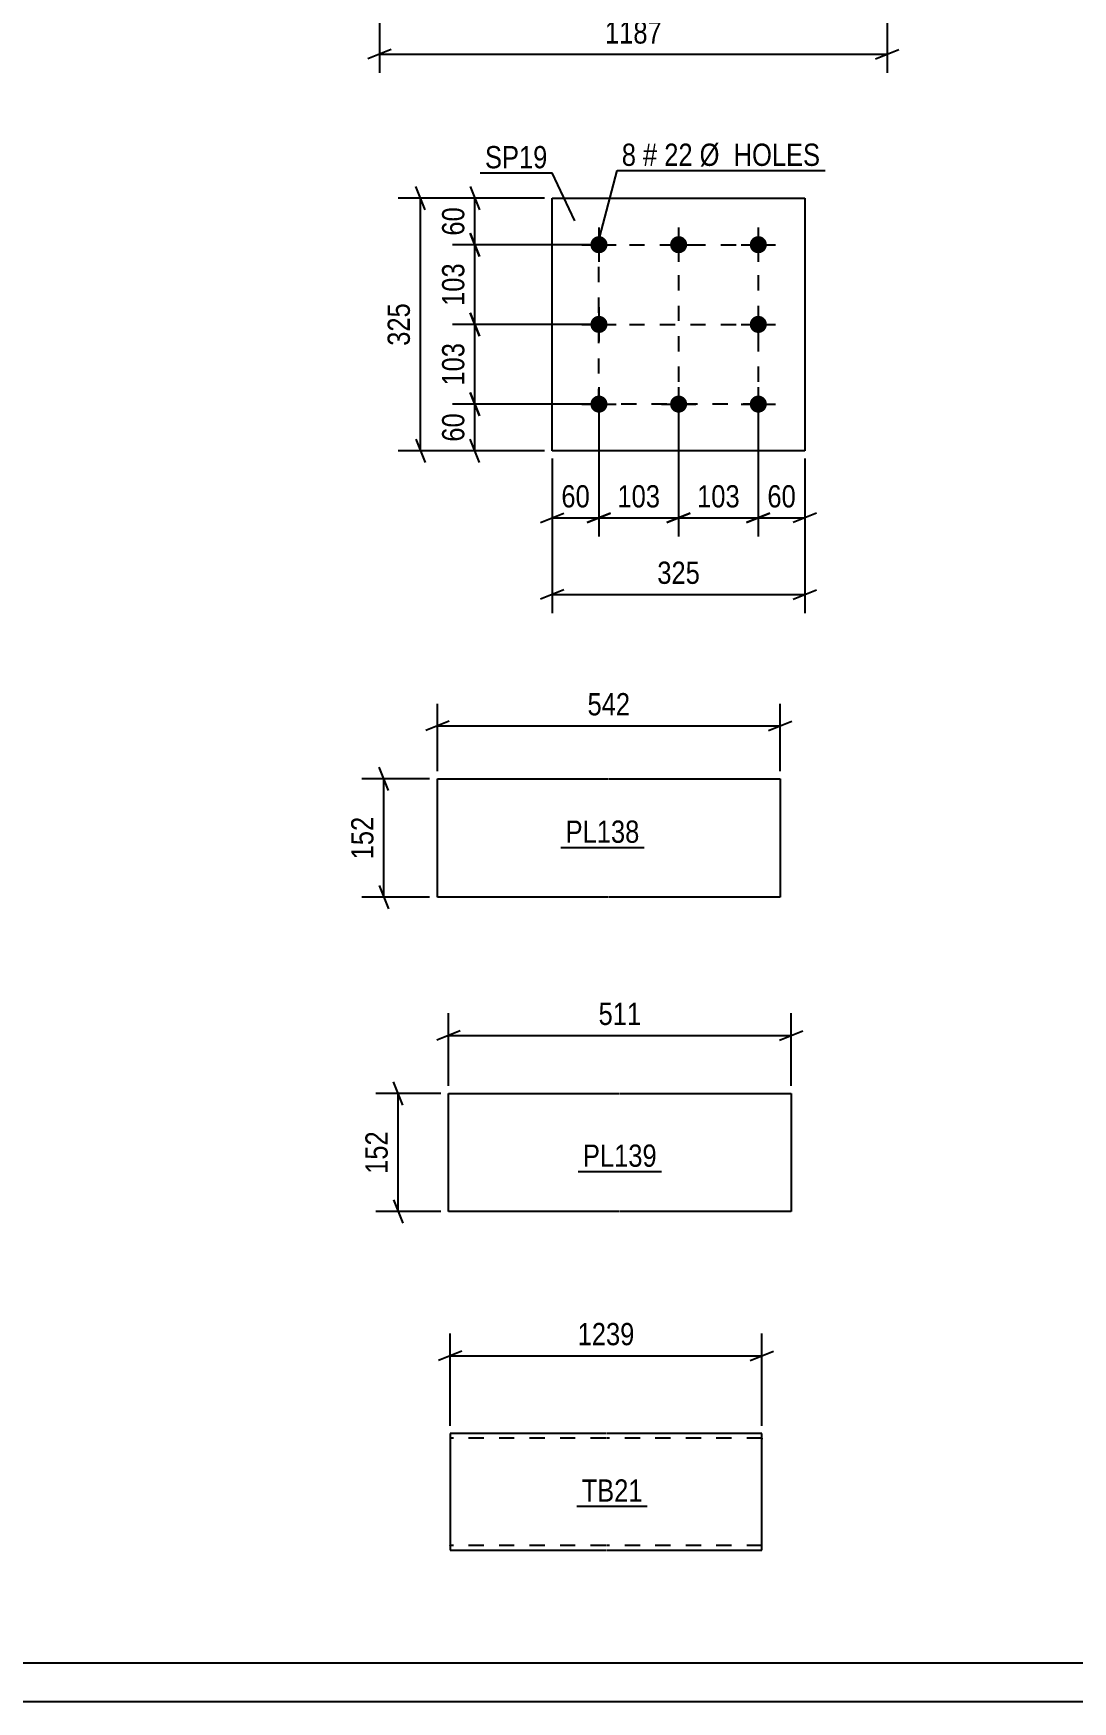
# Model space of a CAD drawing. Header units: millimetres. Extents: x 0 to 594, y 0 to 420.
# Drawn here: x 198.3 to 332, y 0 to 214.6 of the extents above; entities that cross this region are included whole.
import ezdxf

# ---------------------------------------------------------------- set-up
doc = ezdxf.new("R2010")
doc.units = ezdxf.units.MM
doc.linetypes.add('DXK_LINE_DOT2', pattern=[3.9198, 1.9599, -1.9599])
doc.styles.add('Arial Narrow', font='ARIALN.TTF', dxfattribs={"height": 0.2})

# ---------------------------------------------------------------- blocks, each defined once
blk = doc.blocks.new('Unknown-570386638-1132')
at = {"color": 5, "linetype": 'Continuous'}
for p, q in [((5, 5), (589, 5)), ((0, 0), (594, 0))]:
    blk.add_line(p, q, dxfattribs=at)
blk = doc.blocks.new('Part-570386638-8153 - 8137')
at = {"color": 2, "linetype": 'Continuous'}
for p, q in [((271.91, 34.49), (251.91, 34.49)), ((251.91, 34.49), (251.91, 19.58)), ((292.01, 34.49), (272.01, 34.49)), ((292.01, 20.69), (292.01, 34.49)), ((251.91, 19.58), (251.91, 19.49)), ((251.91, 19.49), (271.91, 19.49)), ((272.01, 19.49), (292.01, 19.49)), ((292.01, 19.49), (292.01, 20.69))]:
    blk.add_line(p, q, dxfattribs=at)
at = {"color": 7, "linetype": 'DXK_LINE_DOT2'}
for p, q in [((271.91, 33.89), (251.91, 33.89)), ((292.01, 33.89), (272.01, 33.89)), ((292.01, 33.89), (292.01, 33.84)), ((292.01, 33.84), (292.01, 33.89)), ((292.01, 33.74), (292.01, 33.84)), ((292.01, 33.84), (292.01, 33.74)), ((251.91, 20.09), (251.91, 20.13)), ((271.91, 20.09), (251.91, 20.09)), ((292.01, 20.09), (272.01, 20.09)), ((292.01, 20.13), (292.01, 20.46)), ((292.01, 20.09), (292.01, 20.13))]:
    blk.add_line(p, q, dxfattribs=at)
blk = doc.blocks.new('Bolt-570386638-8239 - 8205')
at = {"linetype": 'Continuous'}
for points in [[(271.04, 188.48, -1), (271.04, 186.28, -1)], [(281.29, 188.48, -1), (281.29, 186.28, -1)], [(291.54, 188.48, -1), (291.54, 186.28, -1)], [(271.04, 178.23, -1), (271.04, 176.03, -1)], [(291.54, 178.23, -1), (291.54, 176.03, -1)], [(271.04, 167.98, -1), (271.04, 165.78, -1)], [(281.29, 167.98, -1), (281.29, 165.78, -1)], [(291.54, 167.98, -1), (291.54, 165.78, -1)]]:
    blk.add_hatch(color=1, dxfattribs=at).paths.add_polyline_path(points)
at = {"color": 1, "linetype": 'Continuous'}
for p, q in [((271.04, 189.58), (271.04, 185.18)), ((281.29, 189.58), (281.29, 185.18)), ((291.54, 189.58), (291.54, 185.18)), ((268.84, 187.38), (273.24, 187.38)), ((279.09, 187.38), (283.49, 187.38)), ((289.34, 187.38), (293.74, 187.38)), ((271.04, 179.33), (271.04, 174.93)), ((291.54, 179.33), (291.54, 174.93)), ((268.84, 177.13), (273.24, 177.13)), ((289.34, 177.13), (293.74, 177.13)), ((271.04, 169.08), (271.04, 164.68)), ((281.29, 169.08), (281.29, 164.68)), ((291.54, 169.08), (291.54, 164.68)), ((268.84, 166.88), (273.24, 166.88)), ((279.09, 166.88), (283.49, 166.88)), ((289.34, 166.88), (293.74, 166.88))]:
    blk.add_line(p, q, dxfattribs=at)
blk = doc.blocks.new('Part-570386638-8254 - 8205')
at = {"color": 2, "linetype": 'Continuous'}
for p, q in [((265.04, 160.88), (265.04, 193.38)), ((265.04, 193.38), (297.54, 193.38)), ((297.54, 193.38), (297.54, 160.88)), ((297.54, 160.88), (265.04, 160.88))]:
    blk.add_line(p, q, dxfattribs=at)
blk = doc.blocks.new('Part-570386638-9065 - 9049')
at = {"color": 2, "linetype": 'Continuous'}
for p, q in [((250.26, 103.47), (250.26, 118.67)), ((250.26, 118.67), (272.26, 118.67)), ((272.36, 118.67), (294.36, 118.67)), ((294.36, 118.67), (294.36, 103.47)), ((272.26, 103.47), (250.26, 103.47)), ((294.36, 103.47), (272.36, 103.47))]:
    blk.add_line(p, q, dxfattribs=at)
blk = doc.blocks.new('Part-570386638-9109 - 9093')
at = {"color": 2, "linetype": 'Continuous'}
for p, q in [((251.68, 63.02), (251.68, 78.22)), ((251.68, 78.22), (273.68, 78.22)), ((273.78, 78.22), (295.78, 78.22)), ((295.78, 78.22), (295.78, 63.02)), ((273.68, 63.02), (251.68, 63.02)), ((295.78, 63.02), (273.78, 63.02))]:
    blk.add_line(p, q, dxfattribs=at)
blk = doc.blocks.new('Rectangle-570386638-19245 - 8205')
at = {"color": 1, "linetype": 'DXK_LINE_DOT2'}
blk.add_lwpolyline([(271.04, 187.38), (291.54, 187.38), (291.54, 166.88), (271.04, 166.88), (271.04, 187.38)], close=True, dxfattribs=at)
blk = doc.blocks.new('Line-570386638-19255 - 8205')
at = {"color": 1, "linetype": 'DXK_LINE_DOT2'}
blk.add_line((271.04, 177.13), (291.54, 177.13), dxfattribs=at)
blk = doc.blocks.new('Line-570386638-19262 - 8205')
at = {"color": 1, "linetype": 'DXK_LINE_DOT2'}
blk.add_line((281.29, 187.38), (281.29, 166.88), dxfattribs=at)
blk = doc.blocks.new('StraightDimension-570386638-8026 - 8007')
at = {"color": 7, "linetype": 'Continuous'}
for p, q in [((242.81, 238.87), (242.81, 209.5)), ((308.13, 225.67), (308.13, 209.5)), ((244.31, 212.5), (241.31, 211.3)), ((306.63, 211.3), (309.63, 212.5)), ((242.81, 211.9), (308.13, 211.9))]:
    blk.add_line(p, q, dxfattribs=at)
at = {"color": 0}
blk.add_wipeout([(279.73, 212.65), (279.73, 216.85), (271.22, 216.85), (271.22, 212.65)], dxfattribs=at)
at = {"color": 3, "style": 'Arial Narrow'}
blk.add_text('1187', height=2.863, dxfattribs=at).set_placement((271.82, 213.25))
blk = doc.blocks.new('StraightDimension-570386638-8156 - 8137')
at = {"color": 7, "linetype": 'Continuous'}
for p, q in [((251.91, 35.49), (251.91, 47.34)), ((292.01, 35.49), (292.01, 47.34)), ((253.41, 45.09), (250.41, 43.89)), ((290.51, 43.89), (293.51, 45.09)), ((251.91, 44.49), (292.01, 44.49))]:
    blk.add_line(p, q, dxfattribs=at)
at = {"color": 0}
blk.add_wipeout([(276.21, 45.24), (276.21, 49.44), (267.7, 49.44), (267.7, 45.24)], dxfattribs=at)
at = {"color": 3, "style": 'Arial Narrow'}
blk.add_text('1239', height=2.863, dxfattribs=at).set_placement((268.3, 45.84))
blk = doc.blocks.new('StraightDimension-570386638-8256 - 8205')
at = {"color": 7, "linetype": 'Continuous'}
for p, q in [((265.04, 159.88), (265.04, 140.01)), ((297.54, 159.88), (297.54, 140.01)), ((266.54, 143.01), (263.54, 141.81)), ((265.04, 142.41), (297.54, 142.41)), ((296.04, 141.81), (299.04, 143.01))]:
    blk.add_line(p, q, dxfattribs=at)
at = {"color": 0}
blk.add_wipeout([(284.63, 143.16), (284.63, 147.36), (277.95, 147.36), (277.95, 143.16)], dxfattribs=at)
at = {"color": 3, "style": 'Arial Narrow'}
blk.add_text('325', height=2.863, dxfattribs=at).set_placement((278.55, 143.76))
blk = doc.blocks.new('StraightDimension-570386638-8303 - 8205')
at = {"color": 7, "linetype": 'Continuous'}
for p, q in [((254.47, 168.38), (255.67, 165.38)), ((270.04, 166.88), (252.22, 166.88)), ((255.07, 160.88), (255.07, 166.88)), ((255.67, 159.38), (254.47, 162.38)), ((264.04, 160.88), (252.22, 160.88))]:
    blk.add_line(p, q, dxfattribs=at)
at = {"color": 0}
blk.add_wipeout([(254.32, 166.31), (250.12, 166.31), (250.12, 161.45), (254.32, 161.45)], dxfattribs=at)
at = {"color": 3, "style": 'Arial Narrow'}
blk.add_text('60', height=2.863, rotation=90.0002, dxfattribs=at).set_placement((253.72, 162.05))
blk = doc.blocks.new('StraightDimension-570386638-8292 - 8205')
at = {"color": 7, "linetype": 'Continuous'}
for p, q in [((264.04, 193.38), (245.22, 193.38)), ((248.67, 191.88), (247.47, 194.88)), ((248.07, 160.88), (248.07, 193.38)), ((247.47, 162.38), (248.67, 159.38)), ((264.04, 160.88), (245.22, 160.88))]:
    blk.add_line(p, q, dxfattribs=at)
at = {"color": 0}
blk.add_wipeout([(247.32, 180.47), (243.12, 180.47), (243.12, 173.78), (247.32, 173.78)], dxfattribs=at)
at = {"color": 3, "style": 'Arial Narrow'}
blk.add_text('325', height=2.863, rotation=90.0002, dxfattribs=at).set_placement((246.72, 174.38))
blk = doc.blocks.new('StraightDimension-570386638-8267 - 8205')
at = {"color": 7, "linetype": 'Continuous'}
for p, q in [((271.04, 165.88), (271.04, 149.84)), ((265.04, 159.88), (265.04, 149.84)), ((263.54, 151.64), (266.54, 152.84)), ((272.54, 152.84), (269.54, 151.64)), ((265.04, 152.24), (271.04, 152.24))]:
    blk.add_line(p, q, dxfattribs=at)
at = {"color": 0}
blk.add_wipeout([(270.47, 152.99), (270.47, 157.19), (265.61, 157.19), (265.61, 152.99)], dxfattribs=at)
at = {"color": 3, "style": 'Arial Narrow'}
blk.add_text('60', height=2.863, dxfattribs=at).set_placement((266.21, 153.59))
blk = doc.blocks.new('StraightDimension-570386638-8277 - 8205')
at = {"color": 7, "linetype": 'Continuous'}
for p, q in [((271.04, 165.88), (271.04, 149.84)), ((281.29, 165.88), (281.29, 149.84)), ((269.54, 151.64), (272.54, 152.84)), ((282.79, 152.84), (279.79, 151.64)), ((271.04, 152.24), (281.29, 152.24))]:
    blk.add_line(p, q, dxfattribs=at)
at = {"color": 0}
blk.add_wipeout([(279.51, 152.99), (279.51, 157.19), (272.82, 157.19), (272.82, 152.99)], dxfattribs=at)
at = {"color": 3, "style": 'Arial Narrow'}
blk.add_text('103', height=2.863, dxfattribs=at).set_placement((273.42, 153.59))
blk = doc.blocks.new('StraightDimension-570386638-8279 - 8205')
at = {"color": 7, "linetype": 'Continuous'}
for p, q in [((281.29, 165.88), (281.29, 149.84)), ((291.54, 165.88), (291.54, 149.84)), ((279.79, 151.64), (282.79, 152.84)), ((293.04, 152.84), (290.04, 151.64)), ((281.29, 152.24), (291.54, 152.24))]:
    blk.add_line(p, q, dxfattribs=at)
at = {"color": 0}
blk.add_wipeout([(289.76, 152.99), (289.76, 157.19), (283.07, 157.19), (283.07, 152.99)], dxfattribs=at)
at = {"color": 3, "style": 'Arial Narrow'}
blk.add_text('103', height=2.863, dxfattribs=at).set_placement((283.67, 153.59))
blk = doc.blocks.new('StraightDimension-570386638-8281 - 8205')
at = {"color": 7, "linetype": 'Continuous'}
for p, q in [((291.54, 165.88), (291.54, 149.84)), ((297.54, 159.88), (297.54, 149.84)), ((290.04, 151.64), (293.04, 152.84)), ((299.04, 152.84), (296.04, 151.64)), ((291.54, 152.24), (297.54, 152.24))]:
    blk.add_line(p, q, dxfattribs=at)
at = {"color": 0}
blk.add_wipeout([(296.97, 152.99), (296.97, 157.19), (292.11, 157.19), (292.11, 152.99)], dxfattribs=at)
at = {"color": 3, "style": 'Arial Narrow'}
blk.add_text('60', height=2.863, dxfattribs=at).set_placement((292.71, 153.59))
blk = doc.blocks.new('StraightDimension-570386638-8313 - 8205')
at = {"color": 7, "linetype": 'Continuous'}
for p, q in [((254.47, 178.63), (255.67, 175.63)), ((270.04, 177.13), (252.22, 177.13)), ((255.07, 166.88), (255.07, 177.13)), ((255.67, 165.38), (254.47, 168.38)), ((270.04, 166.88), (252.22, 166.88))]:
    blk.add_line(p, q, dxfattribs=at)
at = {"color": 0}
blk.add_wipeout([(254.32, 175.34), (250.12, 175.34), (250.12, 168.66), (254.32, 168.66)], dxfattribs=at)
at = {"color": 3, "style": 'Arial Narrow'}
blk.add_text('103', height=2.863, rotation=90.0002, dxfattribs=at).set_placement((253.72, 169.26))
blk = doc.blocks.new('StraightDimension-570386638-8315 - 8205')
at = {"color": 7, "linetype": 'Continuous'}
for p, q in [((254.47, 188.88), (255.67, 185.88)), ((270.04, 187.38), (252.22, 187.38)), ((255.07, 177.13), (255.07, 187.38)), ((255.67, 175.63), (254.47, 178.63)), ((270.04, 177.13), (252.22, 177.13))]:
    blk.add_line(p, q, dxfattribs=at)
at = {"color": 0}
blk.add_wipeout([(254.32, 185.59), (250.12, 185.59), (250.12, 178.91), (254.32, 178.91)], dxfattribs=at)
at = {"color": 3, "style": 'Arial Narrow'}
blk.add_text('103', height=2.863, rotation=90.0002, dxfattribs=at).set_placement((253.72, 179.51))
blk = doc.blocks.new('StraightDimension-570386638-8317 - 8205')
at = {"color": 7, "linetype": 'Continuous'}
for p, q in [((264.04, 193.38), (252.22, 193.38)), ((254.47, 194.88), (255.67, 191.88)), ((255.07, 187.38), (255.07, 193.38)), ((255.67, 185.88), (254.47, 188.88)), ((270.04, 187.38), (252.22, 187.38))]:
    blk.add_line(p, q, dxfattribs=at)
at = {"color": 0}
blk.add_wipeout([(254.32, 192.81), (250.12, 192.81), (250.12, 187.95), (254.32, 187.95)], dxfattribs=at)
at = {"color": 3, "style": 'Arial Narrow'}
blk.add_text('60', height=2.863, rotation=90.0002, dxfattribs=at).set_placement((253.72, 188.55))
blk = doc.blocks.new('StraightDimension-570386638-9068 - 9049')
at = {"color": 7, "linetype": 'Continuous'}
for p, q in [((250.26, 119.67), (250.26, 128.35)), ((294.36, 119.67), (294.36, 128.35)), ((251.76, 126.1), (248.76, 124.9)), ((250.26, 125.5), (294.36, 125.5)), ((292.86, 124.9), (295.86, 126.1))]:
    blk.add_line(p, q, dxfattribs=at)
at = {"color": 0}
blk.add_wipeout([(275.65, 126.25), (275.65, 130.45), (268.97, 130.45), (268.97, 126.25)], dxfattribs=at)
at = {"color": 3, "style": 'Arial Narrow'}
blk.add_text('542', height=2.863, dxfattribs=at).set_placement((269.57, 126.85))
blk = doc.blocks.new('StraightDimension-570386638-9079 - 9049')
at = {"color": 7, "linetype": 'Continuous'}
for p, q in [((243.98, 117.17), (242.78, 120.17)), ((249.26, 118.67), (240.53, 118.67)), ((243.38, 103.47), (243.38, 118.67)), ((249.26, 103.47), (240.53, 103.47)), ((242.78, 104.97), (243.98, 101.97))]:
    blk.add_line(p, q, dxfattribs=at)
at = {"color": 0}
blk.add_wipeout([(242.63, 114.41), (238.43, 114.41), (238.43, 107.73), (242.63, 107.73)], dxfattribs=at)
at = {"color": 3, "style": 'Arial Narrow'}
blk.add_text('152', height=2.863, rotation=90.0002, dxfattribs=at).set_placement((242.03, 108.33))
blk = doc.blocks.new('StraightDimension-570386638-9112 - 9093')
at = {"color": 7, "linetype": 'Continuous'}
for p, q in [((251.68, 79.22), (251.68, 88.53)), ((295.78, 79.22), (295.78, 88.53)), ((253.18, 86.28), (250.18, 85.08)), ((294.28, 85.08), (297.28, 86.28)), ((251.68, 85.68), (295.78, 85.68))]:
    blk.add_line(p, q, dxfattribs=at)
at = {"color": 0}
blk.add_wipeout([(277.08, 86.43), (277.08, 90.63), (270.39, 90.63), (270.39, 86.43)], dxfattribs=at)
at = {"color": 3, "style": 'Arial Narrow'}
blk.add_text('511', height=2.863, dxfattribs=at).set_placement((270.99, 87.03))
blk = doc.blocks.new('StraightDimension-570386638-9123 - 9093')
at = {"color": 7, "linetype": 'Continuous'}
for p, q in [((245.81, 76.72), (244.61, 79.72)), ((250.68, 78.22), (242.36, 78.22)), ((245.21, 63.02), (245.21, 78.22)), ((244.61, 64.52), (245.81, 61.52)), ((250.68, 63.02), (242.36, 63.02))]:
    blk.add_line(p, q, dxfattribs=at)
at = {"color": 0}
blk.add_wipeout([(244.46, 73.96), (240.26, 73.96), (240.26, 67.28), (244.46, 67.28)], dxfattribs=at)
at = {"color": 3, "style": 'Arial Narrow'}
blk.add_text('152', height=2.863, rotation=90.0002, dxfattribs=at).set_placement((243.86, 67.88))
blk = doc.blocks.new('Mark-570386638-8149 - 8137')
at = {"color": 0}
blk.add_wipeout([(276.66, 25.72), (276.66, 28.72), (268.81, 28.72), (268.81, 25.72)], dxfattribs=at)
blk.add_wipeout([(276.66, 25.72), (276.66, 28.72), (268.81, 28.72), (268.81, 25.72)], dxfattribs=at)
at = {"color": 30, "linetype": 'Continuous'}
blk.add_line((268.21, 25.12), (277.26, 25.12), dxfattribs=at)
at = {"color": 3, "style": 'Arial Narrow'}
blk.add_text('TB21', height=2.863, dxfattribs=at).set_placement((268.81, 25.72))
blk = doc.blocks.new('Mark-570386638-8235 - 8205')
at = {"color": 0}
blk.add_wipeout([(275.81, 197.52), (275.81, 200.52), (273.98, 200.52), (273.98, 197.52)], dxfattribs=at)
blk.add_wipeout([(275.81, 197.52), (275.81, 200.52), (273.98, 200.52), (273.98, 197.52)], dxfattribs=at)
at = {"color": 7, "linetype": 'Continuous'}
blk.add_line((270.89, 187.47), (273.38, 196.92), dxfattribs=at)
at = {"color": 0}
blk.add_wipeout([(278.54, 197.52), (278.54, 200.52), (276.71, 200.52), (276.71, 197.52)], dxfattribs=at)
blk.add_wipeout([(278.54, 197.52), (278.54, 200.52), (276.71, 200.52), (276.71, 197.52)], dxfattribs=at)
at = {"color": 3, "style": 'Arial Narrow'}
blk.add_text('8', height=2.86, dxfattribs=at).set_placement((273.98, 197.52))
at = {"color": 0}
blk.add_wipeout([(283.09, 197.52), (283.09, 200.52), (279.44, 200.52), (279.44, 197.52)], dxfattribs=at)
blk.add_wipeout([(283.09, 197.52), (283.09, 200.52), (279.44, 200.52), (279.44, 197.52)], dxfattribs=at)
at = {"color": 3, "style": 'Arial Narrow'}
blk.add_text('#', height=2.86, dxfattribs=at).set_placement((276.71, 197.52))
at = {"color": 0}
blk.add_wipeout([(299.52, 197.52), (299.52, 200.52), (283.99, 200.52), (283.99, 197.52)], dxfattribs=at)
blk.add_wipeout([(299.52, 197.52), (299.52, 200.52), (283.99, 200.52), (283.99, 197.52)], dxfattribs=at)
at = {"color": 7, "linetype": 'Continuous'}
blk.add_line((273.38, 196.92), (300.12, 196.92), dxfattribs=at)
at = {"color": 3, "style": 'Arial Narrow'}
for s, p in [('22', (279.44, 197.52)), ('Ø  HOLES', (283.99, 197.52))]:
    blk.add_text(s, height=2.863, dxfattribs=at).set_placement(p)
blk = doc.blocks.new('Mark-570386638-8250 - 8205')
at = {"color": 0}
blk.add_wipeout([(264.42, 197.21), (264.42, 200.21), (256.38, 200.21), (256.38, 197.21)], dxfattribs=at)
blk.add_wipeout([(264.42, 197.21), (264.42, 200.21), (256.38, 200.21), (256.38, 197.21)], dxfattribs=at)
at = {"color": 30, "linetype": 'Continuous'}
for p in [(255.78, 196.61), (267.95, 190.47)]:
    blk.add_line(p, (265.02, 196.61), dxfattribs=at)
at = {"color": 3, "style": 'Arial Narrow'}
blk.add_text('SP19', height=2.863, dxfattribs=at).set_placement((256.38, 197.21))
blk = doc.blocks.new('Mark-570386638-9061 - 9049')
at = {"color": 0}
blk.add_wipeout([(276.26, 110.46), (276.26, 113.46), (266.75, 113.46), (266.75, 110.46)], dxfattribs=at)
blk.add_wipeout([(276.26, 110.46), (276.26, 113.46), (266.75, 113.46), (266.75, 110.46)], dxfattribs=at)
at = {"color": 30, "linetype": 'Continuous'}
blk.add_line((266.15, 109.86), (276.86, 109.86), dxfattribs=at)
at = {"color": 3, "style": 'Arial Narrow'}
blk.add_text('PL138', height=2.863, dxfattribs=at).set_placement((266.75, 110.46))
blk = doc.blocks.new('Mark-570386638-9105 - 9093')
at = {"color": 0}
blk.add_wipeout([(278.49, 68.79), (278.49, 71.79), (268.98, 71.79), (268.98, 68.79)], dxfattribs=at)
blk.add_wipeout([(278.49, 68.79), (278.49, 71.79), (268.98, 71.79), (268.98, 68.79)], dxfattribs=at)
at = {"color": 30, "linetype": 'Continuous'}
blk.add_line((268.38, 68.19), (279.09, 68.19), dxfattribs=at)
at = {"color": 3, "style": 'Arial Narrow'}
blk.add_text('PL139', height=2.863, dxfattribs=at).set_placement((268.98, 68.79))

msp = doc.modelspace()

# ---------------------------------------------------------------- block references
for name in ['Unknown-570386638-1132', 'Part-570386638-8254 - 8205', 'Bolt-570386638-8239 - 8205', 'Rectangle-570386638-19245 - 8205', 'Line-570386638-19262 - 8205', 'Line-570386638-19255 - 8205', 'Part-570386638-9065 - 9049', 'Part-570386638-9109 - 9093', 'Part-570386638-8153 - 8137']:
    msp.add_blockref(name, (0, 0))

# ---------------------------------------------------------------- next in the draw order: block references
for name in ['StraightDimension-570386638-8026 - 8007', 'StraightDimension-570386638-8256 - 8205', 'StraightDimension-570386638-9068 - 9049', 'Mark-570386638-9061 - 9049', 'StraightDimension-570386638-9112 - 9093', 'Mark-570386638-9105 - 9093', 'StraightDimension-570386638-8156 - 8137', 'Mark-570386638-8149 - 8137']:
    msp.add_blockref(name, (0, 0))

# ---------------------------------------------------------------- next in the draw order: block references
for name in ['StraightDimension-570386638-8303 - 8205', 'StraightDimension-570386638-9079 - 9049', 'StraightDimension-570386638-9123 - 9093']:
    msp.add_blockref(name, (0, 0))

# ---------------------------------------------------------------- next in the draw order: block references
msp.add_blockref('StraightDimension-570386638-8292 - 8205', (0, 0))

# ---------------------------------------------------------------- next in the draw order: block references
msp.add_blockref('StraightDimension-570386638-8267 - 8205', (0, 0))

# ---------------------------------------------------------------- next in the draw order: block references
msp.add_blockref('StraightDimension-570386638-8277 - 8205', (0, 0))

# ---------------------------------------------------------------- next in the draw order: block references
for name in ['StraightDimension-570386638-8313 - 8205', 'StraightDimension-570386638-8279 - 8205']:
    msp.add_blockref(name, (0, 0))

# ---------------------------------------------------------------- next in the draw order: block references
for name in ['StraightDimension-570386638-8315 - 8205', 'StraightDimension-570386638-8281 - 8205']:
    msp.add_blockref(name, (0, 0))

# ---------------------------------------------------------------- next in the draw order: block references
msp.add_blockref('StraightDimension-570386638-8317 - 8205', (0, 0))

# ---------------------------------------------------------------- next in the draw order: block references
for name in ['Mark-570386638-8250 - 8205', 'Mark-570386638-8235 - 8205']:
    msp.add_blockref(name, (0, 0))

doc.saveas('drawing.dxf')
